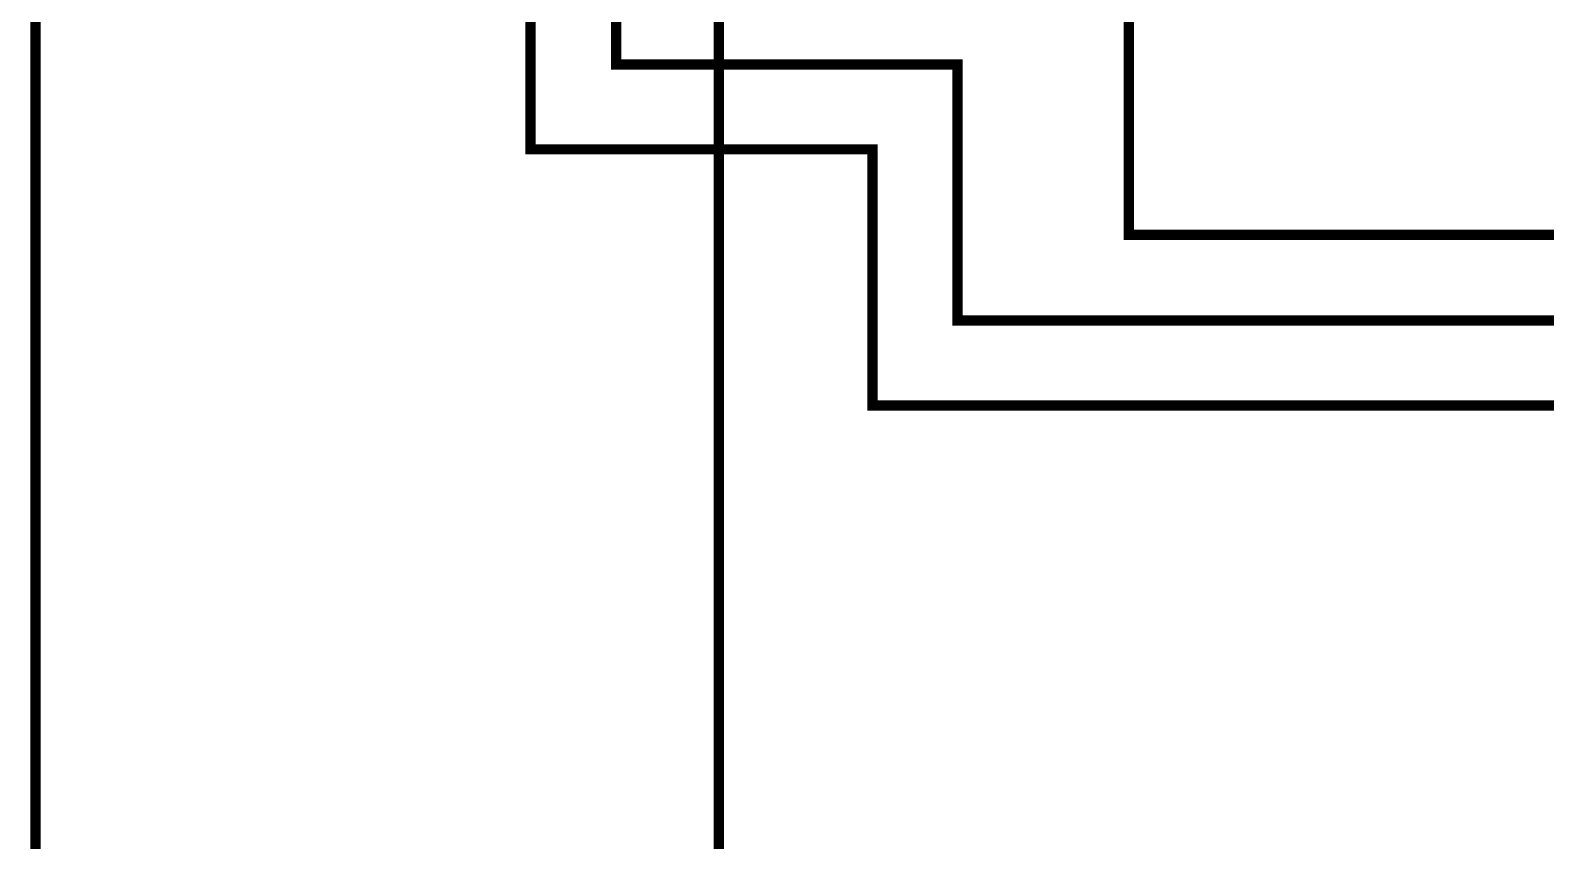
# Model space of a CAD drawing. Header units: millimetres. Extents: x 0 to 841, y 0 to 594.
# Drawn here: x 422.86 to 467.22, y 248.75 to 272.49 of the extents above; entities that cross this region are included whole.
import ezdxf

# ---------------------------------------------------------------- set-up
doc = ezdxf.new("R2010")
doc.units = ezdxf.units.MM
doc.layers.add('Sheet', color=255, linetype='Continuous')

msp = doc.modelspace()

# ---------------------------------------------------------------- linework, layer by layer
at = {"layer": 'Sheet', "color": 18, "true_color": 0x000000, "const_width": 0.3}
msp.add_lwpolyline([(455.019, 361.484), (492.517, 361.484), (492.517, 266.494), (455.019, 266.494), (455.019, 361.484)], close=True, dxfattribs=at)
for points in [[(622.999, 341.483), (622.999, 341.483), (532.502, 341.483), (532.502, 333.979), (532.502, 333.979), (532.502, 249.001), (532.009, 249.001), (490.008, 249.001), (490.008, 261.499), (447.515, 261.499), (447.515, 269.002), (437.502, 269.002), (437.502, 308.983)], [(423.009, 192.49), (423.009, 202.502), (423.009, 321.481), (450.001, 321.481), (450.001, 318.995)], [(443.012, 202.502), (443.012, 202.502), (443.012, 313.978), (450.001, 313.978)], [(440.011, 306.497), (440.011, 271.488), (450.001, 271.488), (450.001, 263.985), (492.517, 263.985), (492.517, 251.487), (527.507, 251.487)]]:
    msp.add_lwpolyline(points, dxfattribs=at)

doc.saveas('drawing.dxf')
